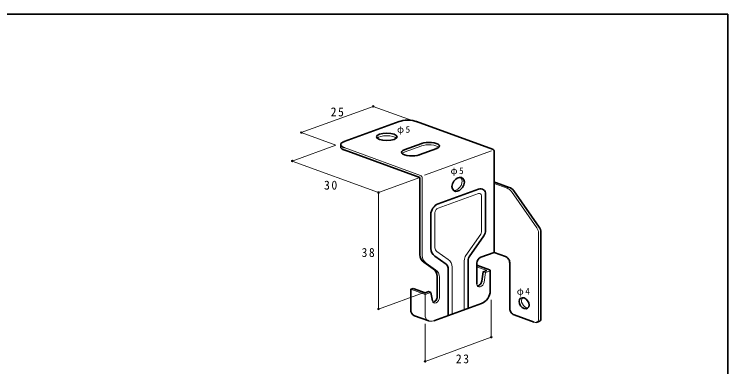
# Model space of a CAD drawing. Units: millimetres on the paper. Extents: x -405 to 411, y -913 to 286.
# Drawn here: x -242.4 to -9.6, y -752.7 to -637.7 of the extents above; entities that cross this region are included whole.
import ezdxf

# ---------------------------------------------------------------- set-up
doc = ezdxf.new("R2010")
doc.units = ezdxf.units.MM
doc.header["$PDMODE"] = 32
doc.header["$PDSIZE"] = 0.5
for name, color, linetype, lineweight in [('0-1_本体', 7, 'Continuous', 35), ('0-8_寸法線', 4, 'Continuous', 18), ('F-0_枠図面', 4, 'Continuous', 18)]:
    doc.layers.add(name, color=color, linetype=linetype, lineweight=lineweight)
doc.styles.add('ＭＳ ゴシック', font='')
doc.styles.get('ＭＳ ゴシック').set_extended_font_data('MS Gothic')

msp = doc.modelspace()

# ---------------------------------------------------------------- linework, layer by layer
at = {"layer": '0-1_本体'}
for p, q in [((-134.789, -679.236), (-116.794, -672.686)), ((-86.348, -681.715), (-111.156, -672.686)), ((-115.126, -681.929), (-109.371, -679.834)), ((-135.867, -680.211), (-135.867, -681.011)), ((-110.029, -690.998), (-134.789, -681.985)), ((-110.31, -683.597), (-104.555, -681.502)), ((-85.784, -682.521), (-85.784, -715.421)), ((-110.029, -716.136), (-110.029, -690.998)), ((-80.85, -694.169), (-85.039, -692.645)), ((-90.951, -694.801), (-104.109, -699.59)), ((-71.107, -707.138), (-79.419, -695.268)), ((-88.604, -708.258), (-88.604, -696.445)), ((-106.458, -714.141), (-106.458, -702.945)), ((-93.97, -716.869), (-89.146, -709.979)), ((-70.565, -708.859), (-70.565, -736.913)), ((-101.459, -719.202), (-105.178, -716.598)), ((-90.107, -716.994), (-85.784, -715.421)), ((-85.788, -715.419), (-82.123, -716.753)), ((-105.67, -720.75), (-108.749, -718.593)), ((-94.242, -717.729), (-94.242, -733.599)), ((-91.423, -718.873), (-91.423, -725.723)), ((-80.713, -718.767), (-80.713, -733.766)), ((-100.82, -720.431), (-100.82, -735.993)), ((-87.288, -721.057), (-91.423, -719.553)), ((-87.056, -727.983), (-87.056, -721.263)), ((-104.39, -723.207), (-104.39, -729.895)), ((-113.036, -727.419), (-112.284, -727.145)), ((-113.036, -734.021), (-113.036, -727.419)), ((-106.462, -728.447), (-105.97, -731.235)), ((-89.875, -732.009), (-105.52, -737.704)), ((-72.726, -738.174), (-79.304, -735.779)), ((-107.109, -737.759), (-111.807, -736.049)), ((-71.178, -737.928), (-71.93, -738.202))]:
    msp.add_line(p, q, dxfattribs=at)
at = {"layer": '0-1_本体', "color": 4, "lineweight": 18}
for p, q in [((-109.841, -690.266), (-134.789, -681.185)), ((-115.126, -682.729), (-109.371, -680.634)), ((-86.616, -682.223), (-108.57, -690.214)), ((-109.277, -716.409), (-109.277, -691.071)), ((-81.602, -694.443), (-85.784, -692.921)), ((-90.953, -696.202), (-104.108, -700.99)), ((-71.859, -707.412), (-80.171, -695.541)), ((-89.919, -708.63), (-89.919, -696.925)), ((-105.142, -713.863), (-105.142, -702.467)), ((-90.19, -709.49), (-95.015, -716.38)), ((-71.316, -709.132), (-71.316, -737.187)), ((-104.503, -715.092), (-100.783, -717.696)), ((-104.918, -721.023), (-107.998, -718.867)), ((-95.557, -718.101), (-95.557, -734.078)), ((-99.504, -720.153), (-99.504, -735.514)), ((-88.228, -721.263), (-91.423, -720.1)), ((-88.6, -721.945), (-89.351, -721.672)), ((-87.288, -721.468), (-88.6, -721.945)), ((-103.639, -723.481), (-103.639, -730.169)), ((-88.6, -721.945), (-89.091, -725.091)), ((-108.898, -728.925), (-113.036, -727.419)), ((-106.462, -728.447), (-107.776, -728.925)), ((-108.337, -735.731), (-108.337, -729.129))]:
    msp.add_line(p, q, dxfattribs=at)
at = {"layer": '0-1_本体'}
for points in [[(-88.228, -721.263), (-89.351, -721.672), (-89.843, -724.817)], [(-106.462, -728.447), (-107.213, -728.173), (-108.337, -728.582), (-112.284, -727.145)]]:
    msp.add_lwpolyline(points, dxfattribs=at)
at = {"layer": '0-1_本体', "color": 4, "lineweight": 18}
for centre, radius, start, end in [((-82.628, -697.262), 3, 35, 70), ((-74.316, -709.132), 3, 0, 35), ((-91.419, -708.63), 1.5, 325, 0), ((-103.642, -713.863), 1.5, 180, 235), ((-106.277, -716.409), 3, 180, 235), ((-92.557, -718.101), 3, 145, 180), ((-102.504, -720.153), 3, 0, 55), ((-106.639, -723.481), 3, 0, 55)]:
    msp.add_arc(centre, radius, start, end, dxfattribs=at)
at = {"layer": '0-1_本体'}
for centre, radius, start, end in [((-81.877, -696.988), 3, 35, 70), ((-73.565, -708.859), 3, 0, 35), ((-91.604, -708.258), 3, 325, 0), ((-103.458, -714.141), 3, 180, 235), ((-107.029, -716.136), 3, 180, 235), ((-92.742, -717.729), 1.5, 145, 180), ((-89.423, -718.873), 2, 110, 180), ((-102.32, -720.431), 1.5, 0, 55), ((-107.39, -723.207), 3, 0, 55)]:
    msp.add_arc(centre, radius, start, end, dxfattribs=at)
for centre, major_axis, ratio, start_param, end_param in [((-113.975, -673.712), (-4.037, 0), 0.355, 3.8895633, 5.5352147), ((-131.829, -680.211), (-4.037, 0), 0.355, 5.4853113, 7.0810593), ((-107.022, -680.689), (-3.365, 0), 0.355, 2.3437186, 5.5352147), ((-131.829, -681.011), (-4.037, 0), 0.355, 0, 0.797874), ((-112.66, -682.741), (-3.365, 0), 0.355, 5.4853113, 8.6768074), ((-86.348, -682.315), (-0.399, 0.569), 0.7, 3.9268426, 5.4979354), ((-85.6, -692.851), (0.796, 0), 0.365, 0.7839855, 1.8049644), ((-90.953, -697.302), (1.661, 2.373), 0.7, 5.4976389, 7.0687317), ((-104.109, -702.09), (1.661, 2.373), 0.7, 0.7849535, 2.3566391), ((-82.123, -718.253), (-0.997, 1.424), 0.7, 3.9268426, 5.4979354), ((-87.852, -721.263), (-0.796, 0), 0.365, 2.3519566, 3.9312287), ((-91, -725.022), (0.831, 1.186), 0.7, 3.7252, 5.3233725), ((-89.875, -729.009), (1.994, 2.847), 0.7, 3.9265462, 5.4976389), ((-105.565, -730.323), (0.831, 1.186), 0.7, 3.7252, 5.4979354), ((-110.217, -732.993), (1.994, 2.847), 0.7, 2.3560463, 3.3275472), ((-79.304, -734.279), (-0.997, 1.424), 0.7, 0.7852499, 2.3563427), ((-71.974, -736.4), (-0.997, 1.424), 0.7, 2.9560121, 3.927139)]:
    msp.add_ellipse(centre, major_axis=major_axis, ratio=ratio, start_param=start_param, end_param=end_param, dxfattribs=at)
for centre, major_axis, ratio in [((-120.835, -677.714), (-3.365, 0), 0.355), ((-97.531, -693.196), (1.434, 2.048), 0.7), ((-76.015, -731.976), (-1.147, 1.638), 0.7)]:
    msp.add_ellipse(centre, major_axis=major_axis, ratio=ratio, dxfattribs=at)
at = {"layer": '0-1_本体', "color": 4, "lineweight": 18}
for centre, major_axis, ratio, start_param, end_param in [((-120.835, -678.514), (-3.365, 0), 0.355, 3.483083, 5.941695), ((-107.022, -681.489), (-3.365, 0), 0.355, 3.483083, 5.5352147), ((-112.66, -683.541), (-3.365, 0), 0.355, 5.4853113, 5.941695), ((-109.841, -690.866), (-0.399, 0.569), 0.7, 3.9268426, 5.4979354), ((-98.282, -692.922), (1.434, 2.048), 0.7, 3.5535693, 6.242029), ((-90.953, -697.302), (0.731, 1.044), 0.7, 5.4976389, 7.0687317), ((-104.109, -702.09), (0.731, 1.044), 0.7, 0.7852499, 2.3563427), ((-90.248, -725.295), (0.831, 1.186), 0.7, 2.3563427, 5.3233725), ((-108.337, -728.719), (-0.796, 0), 0.365, 0.7839855, 2.3576071), ((-104.813, -730.597), (0.831, 1.186), 0.7, 2.5305821, 5.4979354), ((-75.263, -731.703), (-1.147, 1.638), 0.7, 0.0992084, 2.6715639), ((-105.518, -734.703), (1.994, 2.847), 0.7, 2.3560463, 3.927139), ((-72.726, -736.674), (-0.997, 1.424), 0.7, 2.3560463, 3.927139)]:
    msp.add_ellipse(centre, major_axis=major_axis, ratio=ratio, start_param=start_param, end_param=end_param, dxfattribs=at)
at = {"layer": '0-8_寸法線'}
for p, q in [((-148.753, -676.303), (-125.261, -667.752)), ((-111.016, -672.937), (-125.261, -667.752)), ((-137.468, -680.411), (-148.753, -676.303)), ((-137.468, -680.411), (-151.734, -685.603)), ((-123.543, -695.864), (-151.734, -685.603)), ((-110.101, -690.971), (-123.543, -695.864)), ((-123.543, -695.864), (-123.543, -733.864)), ((-108.689, -728.457), (-123.543, -733.864)), ((-86.724, -730.863), (-86.724, -743.053)), ((-108.337, -738.729), (-108.337, -750.92)), ((-108.337, -750.92), (-86.724, -743.053))]:
    msp.add_line(p, q, dxfattribs=at)
for p in [(-125.261, -667.752), (-148.753, -676.303), (-151.734, -685.603), (-123.543, -695.864), (-123.543, -733.864), (-86.724, -743.053), (-108.337, -750.92)]:
    msp.add_point(p, dxfattribs=at)
at = {"layer": 'F-0_枠図面', "color": 7, "lineweight": 35}
for p in [(-399.069, -637.729), (-9.569, -912.729)]:
    msp.add_line(p, (-9.569, -637.729), dxfattribs=at)

# ---------------------------------------------------------------- texts
at = {"layer": '0-8_寸法線', "color": 7, "attachment_point": 7, "style": 'ＭＳ ゴシック'}
for s, insert, char_height in [('\\T1.27;\\W0.95;25', (-139.145, -671.073), 2.933), ('\\T1.22;φ5', (-117.481, -676.98), 2.199), ('\\T1.22;φ5', (-100.031, -690.453), 2.199), ('\\T1.27;\\W0.95;30', (-141.316, -694.955), 2.933), ('\\T1.27;\\W0.95;38', (-129.08, -716.925), 2.933), ('\\T1.22;φ4', (-78.422, -729.778), 2.199), ('\\T1.27;\\W0.95;23', (-98.303, -751.606), 2.933)]:
    msp.add_mtext(s, dxfattribs=dict(at, insert=insert, char_height=char_height))

doc.saveas('drawing.dxf')
